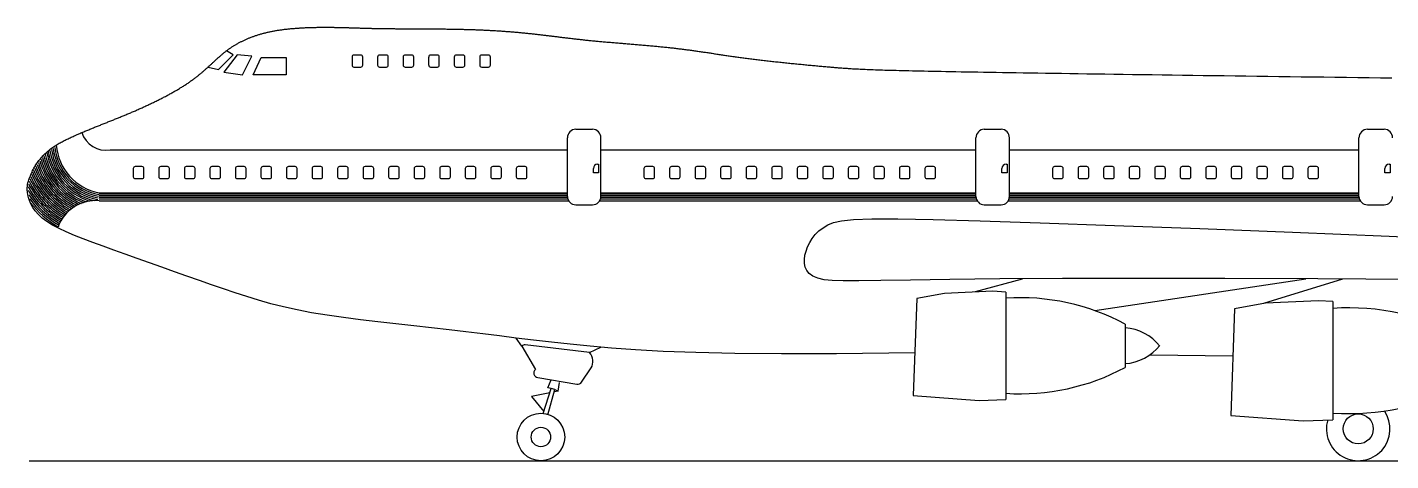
# Model space of a CAD drawing. Header units: metres. Extents: x 0 to 62.5, y 0 to 17.4.
# Drawn here: x -0.04 to 32.46, y 0 to 10.34 of the extents above; entities that cross this region are included whole.
import ezdxf

# ---------------------------------------------------------------- set-up
doc = ezdxf.new("R2010")
doc.units = ezdxf.units.M
doc.layers.add('Ceco.NEt 47', color=7, linetype='Continuous')

msp = doc.modelspace()

# ---------------------------------------------------------------- linework, layer by layer
at = {"layer": 'Ceco.NEt 47'}
for p, q in [((4.864, 9.681), (4.705, 9.777)), ((4.515, 9.332), (4.864, 9.681)), ((4.959, 9.681), (4.642, 9.269)), ((5.308, 9.65), (4.959, 9.681)), ((5.086, 9.205), (5.308, 9.65)), ((5.339, 9.205), (5.53, 9.618)), ((5.53, 9.618), (6.132, 9.618)), ((6.132, 9.618), (6.132, 9.205)), ((7.7, 9.63), (7.7, 9.436)), ((7.908, 9.676), (7.746, 9.676)), ((7.954, 9.436), (7.954, 9.63)), ((8.309, 9.63), (8.309, 9.436)), ((8.517, 9.676), (8.355, 9.676)), ((8.563, 9.436), (8.563, 9.63)), ((8.918, 9.63), (8.918, 9.436)), ((9.126, 9.676), (8.964, 9.676)), ((9.171, 9.436), (9.171, 9.63)), ((9.526, 9.63), (9.526, 9.436)), ((9.734, 9.676), (9.572, 9.676)), ((9.78, 9.436), (9.78, 9.63)), ((10.135, 9.63), (10.135, 9.436)), ((10.343, 9.676), (10.181, 9.676)), ((10.389, 9.436), (10.389, 9.63)), ((10.744, 9.63), (10.744, 9.436)), ((10.952, 9.676), (10.79, 9.676)), ((10.998, 9.436), (10.998, 9.63)), ((4.267, 9.389), (4.515, 9.332)), ((4.642, 9.269), (5.086, 9.205)), ((6.132, 9.205), (5.339, 9.205)), ((7.746, 9.39), (7.908, 9.39)), ((8.355, 9.39), (8.517, 9.39)), ((8.964, 9.39), (9.126, 9.39)), ((9.572, 9.39), (9.734, 9.39)), ((10.181, 9.39), (10.343, 9.39)), ((10.79, 9.39), (10.952, 9.39)), ((13.033, 7.905), (13.433, 7.905)), ((22.772, 7.905), (23.172, 7.905)), ((31.903, 7.905), (32.303, 7.905)), ((12.833, 6.305), (12.833, 7.705)), ((13.633, 6.305), (13.633, 7.705)), ((22.572, 6.305), (22.572, 7.705)), ((23.372, 6.305), (23.372, 7.705)), ((31.703, 6.305), (31.703, 7.705)), ((1.932, 7.414), (12.833, 7.414)), ((13.633, 7.414), (22.572, 7.414)), ((23.372, 7.414), (31.703, 7.414)), ((2.485, 6.969), (2.485, 6.775)), ((2.692, 7.015), (2.531, 7.015)), ((2.738, 6.775), (2.738, 6.969)), ((3.093, 6.969), (3.093, 6.775)), ((3.301, 7.015), (3.139, 7.015)), ((3.347, 6.775), (3.347, 6.969)), ((3.702, 6.969), (3.702, 6.775)), ((3.91, 7.015), (3.748, 7.015)), ((3.956, 6.775), (3.956, 6.969)), ((4.311, 6.969), (4.311, 6.775)), ((4.519, 7.015), (4.357, 7.015)), ((4.565, 6.775), (4.565, 6.969)), ((4.92, 6.969), (4.92, 6.775)), ((5.127, 7.015), (4.965, 7.015)), ((5.173, 6.775), (5.173, 6.969)), ((5.528, 6.969), (5.528, 6.775)), ((5.736, 7.015), (5.574, 7.015)), ((5.782, 6.775), (5.782, 6.969)), ((6.137, 6.969), (6.137, 6.775)), ((6.345, 7.015), (6.183, 7.015)), ((6.391, 6.775), (6.391, 6.969)), ((6.746, 6.969), (6.746, 6.775)), ((6.953, 7.015), (6.792, 7.015)), ((6.999, 6.775), (6.999, 6.969)), ((7.354, 6.969), (7.354, 6.775)), ((7.562, 7.015), (7.4, 7.015)), ((7.608, 6.775), (7.608, 6.969)), ((7.963, 6.969), (7.963, 6.775)), ((8.171, 7.015), (8.009, 7.015)), ((8.217, 6.775), (8.217, 6.969)), ((8.572, 6.969), (8.572, 6.775)), ((8.78, 7.015), (8.618, 7.015)), ((8.826, 6.775), (8.826, 6.969)), ((9.181, 6.969), (9.181, 6.775)), ((9.388, 7.015), (9.226, 7.015)), ((9.434, 6.775), (9.434, 6.969)), ((9.789, 6.969), (9.789, 6.775)), ((9.997, 7.015), (9.835, 7.015)), ((10.043, 6.775), (10.043, 6.969)), ((10.398, 6.969), (10.398, 6.775)), ((10.606, 7.015), (10.444, 7.015)), ((10.652, 6.775), (10.652, 6.969)), ((11.007, 6.969), (11.007, 6.775)), ((11.214, 7.015), (11.053, 7.015)), ((11.26, 6.775), (11.26, 6.969)), ((11.615, 6.969), (11.615, 6.775)), ((11.823, 7.015), (11.661, 7.015)), ((11.869, 6.775), (11.869, 6.969)), ((13.453, 6.871), (13.453, 6.974)), ((13.576, 6.871), (13.453, 6.871)), ((13.553, 7.074), (13.576, 7.074)), ((13.576, 7.077), (13.576, 6.871)), ((14.659, 6.969), (14.659, 6.775)), ((14.867, 7.015), (14.705, 7.015)), ((14.913, 6.775), (14.913, 6.969)), ((15.268, 6.969), (15.268, 6.775)), ((15.475, 7.015), (15.314, 7.015)), ((15.521, 6.775), (15.521, 6.969)), ((15.876, 6.969), (15.876, 6.775)), ((16.084, 7.015), (15.922, 7.015)), ((16.13, 6.775), (16.13, 6.969)), ((16.485, 6.969), (16.485, 6.775)), ((16.693, 7.015), (16.531, 7.015)), ((16.739, 6.775), (16.739, 6.969)), ((17.094, 6.969), (17.094, 6.775)), ((17.302, 7.015), (17.14, 7.015)), ((17.348, 6.775), (17.348, 6.969)), ((17.703, 6.969), (17.703, 6.775)), ((17.91, 7.015), (17.748, 7.015)), ((17.956, 6.775), (17.956, 6.969)), ((18.311, 6.969), (18.311, 6.775)), ((18.519, 7.015), (18.357, 7.015)), ((18.565, 6.775), (18.565, 6.969)), ((18.92, 6.969), (18.92, 6.775)), ((19.128, 7.015), (18.966, 7.015)), ((19.174, 6.775), (19.174, 6.969)), ((19.529, 6.969), (19.529, 6.775)), ((19.736, 7.015), (19.575, 7.015)), ((19.782, 6.775), (19.782, 6.969)), ((20.137, 6.969), (20.137, 6.775)), ((20.345, 7.015), (20.183, 7.015)), ((20.391, 6.775), (20.391, 6.969)), ((20.746, 6.969), (20.746, 6.775)), ((20.954, 7.015), (20.792, 7.015)), ((21, 6.775), (21, 6.969)), ((21.355, 6.969), (21.355, 6.775)), ((21.355, 6.969), (21.355, 6.775)), ((21.563, 7.015), (21.401, 7.015)), ((21.563, 7.015), (21.401, 7.015)), ((21.609, 6.775), (21.609, 6.969)), ((21.609, 6.775), (21.609, 6.969)), ((23.192, 6.871), (23.192, 6.974)), ((23.315, 6.871), (23.192, 6.871)), ((23.292, 7.074), (23.315, 7.074)), ((23.315, 7.077), (23.315, 6.871)), ((24.398, 6.969), (24.398, 6.775)), ((24.606, 7.015), (24.444, 7.015)), ((24.652, 6.775), (24.652, 6.969)), ((25.007, 6.969), (25.007, 6.775)), ((25.215, 7.015), (25.053, 7.015)), ((25.261, 6.775), (25.261, 6.969)), ((25.616, 6.969), (25.616, 6.775)), ((25.824, 7.015), (25.662, 7.015)), ((25.87, 6.775), (25.87, 6.969)), ((26.225, 6.969), (26.225, 6.775)), ((26.432, 7.015), (26.27, 7.015)), ((26.478, 6.775), (26.478, 6.969)), ((26.833, 6.969), (26.833, 6.775)), ((27.041, 7.015), (26.879, 7.015)), ((27.087, 6.775), (27.087, 6.969)), ((27.442, 6.969), (27.442, 6.775)), ((27.65, 7.015), (27.488, 7.015)), ((27.696, 6.775), (27.696, 6.969)), ((28.051, 6.969), (28.051, 6.775)), ((28.258, 7.015), (28.097, 7.015)), ((28.304, 6.775), (28.304, 6.969)), ((28.659, 6.969), (28.659, 6.775)), ((28.867, 7.015), (28.705, 7.015)), ((28.913, 6.775), (28.913, 6.969)), ((29.268, 6.969), (29.268, 6.775)), ((29.476, 7.015), (29.314, 7.015)), ((29.522, 6.775), (29.522, 6.969)), ((29.877, 6.969), (29.877, 6.775)), ((30.085, 7.015), (29.923, 7.015)), ((30.131, 6.775), (30.131, 6.969)), ((30.486, 6.969), (30.486, 6.775)), ((30.486, 6.969), (30.486, 6.775)), ((30.693, 7.015), (30.531, 7.015)), ((30.693, 7.015), (30.531, 7.015)), ((30.739, 6.775), (30.739, 6.969)), ((30.739, 6.775), (30.739, 6.969)), ((32.323, 6.871), (32.323, 6.974)), ((32.446, 6.871), (32.323, 6.871)), ((32.423, 7.074), (32.446, 7.074)), ((32.446, 7.077), (32.446, 6.871)), ((2.531, 6.73), (2.692, 6.73)), ((3.139, 6.73), (3.301, 6.73)), ((3.748, 6.73), (3.91, 6.73)), ((4.357, 6.73), (4.519, 6.73)), ((4.965, 6.73), (5.127, 6.73)), ((5.574, 6.73), (5.736, 6.73)), ((6.183, 6.73), (6.345, 6.73)), ((6.792, 6.73), (6.953, 6.73)), ((7.4, 6.73), (7.562, 6.73)), ((8.009, 6.73), (8.171, 6.73)), ((8.618, 6.73), (8.78, 6.73)), ((9.226, 6.73), (9.388, 6.73)), ((9.835, 6.73), (9.997, 6.73)), ((10.444, 6.73), (10.606, 6.73)), ((11.053, 6.73), (11.214, 6.73)), ((11.661, 6.73), (11.823, 6.73)), ((14.705, 6.73), (14.867, 6.73)), ((15.314, 6.73), (15.475, 6.73)), ((15.922, 6.73), (16.084, 6.73)), ((16.531, 6.73), (16.693, 6.73)), ((17.14, 6.73), (17.302, 6.73)), ((17.748, 6.73), (17.91, 6.73)), ((18.357, 6.73), (18.519, 6.73)), ((18.966, 6.73), (19.128, 6.73)), ((19.575, 6.73), (19.736, 6.73)), ((20.183, 6.73), (20.345, 6.73)), ((20.792, 6.73), (20.954, 6.73)), ((21.401, 6.73), (21.563, 6.73)), ((21.401, 6.73), (21.563, 6.73)), ((24.444, 6.73), (24.606, 6.73)), ((25.053, 6.73), (25.215, 6.73)), ((25.662, 6.73), (25.824, 6.73)), ((26.27, 6.73), (26.432, 6.73)), ((26.879, 6.73), (27.041, 6.73)), ((27.488, 6.73), (27.65, 6.73)), ((28.097, 6.73), (28.258, 6.73)), ((28.705, 6.73), (28.867, 6.73)), ((29.314, 6.73), (29.476, 6.73)), ((29.923, 6.73), (30.085, 6.73)), ((30.531, 6.73), (30.693, 6.73)), ((30.531, 6.73), (30.693, 6.73)), ((1.667, 6.392), (12.833, 6.392)), ((1.668, 6.201), (3.667, 6.201)), ((1.672, 6.367), (12.833, 6.367)), ((1.672, 6.326), (12.833, 6.326)), ((1.672, 6.284), (12.833, 6.284)), ((1.672, 6.243), (12.843, 6.243)), ((3.667, 6.201), (12.862, 6.201)), ((13.604, 6.201), (14.621, 6.201)), ((13.623, 6.243), (22.582, 6.243)), ((13.632, 6.284), (22.573, 6.284)), ((13.633, 6.392), (22.572, 6.392)), ((13.633, 6.367), (22.572, 6.367)), ((13.633, 6.326), (22.573, 6.326)), ((14.621, 6.201), (22.601, 6.201)), ((23.343, 6.201), (24.36, 6.201)), ((23.343, 6.201), (27.064, 6.201)), ((23.362, 6.243), (31.713, 6.243)), ((23.371, 6.326), (31.704, 6.326)), ((23.371, 6.284), (31.704, 6.284)), ((23.372, 6.392), (31.703, 6.392)), ((23.372, 6.367), (31.703, 6.367)), ((27.064, 6.201), (31.732, 6.201)), ((13.033, 6.105), (13.433, 6.105)), ((22.772, 6.105), (23.172, 6.105)), ((31.903, 6.105), (32.303, 6.105)), ((22.561, 4.038), (23.684, 4.34)), ((25.404, 3.582), (30.437, 4.337)), ((31.313, 4.333), (29.427, 3.752)), ((21.826, 3.992), (21.16, 3.866)), ((22.977, 4.042), (21.826, 3.992)), ((23.288, 4.022), (22.977, 4.042)), ((23.288, 4.022), (23.287, 1.462)), ((21.16, 3.866), (21.075, 1.552)), ((28.738, 3.622), (28.645, 1.077)), ((29.471, 3.76), (28.738, 3.622)), ((30.737, 3.816), (29.471, 3.76)), ((31.079, 3.794), (30.737, 3.816)), ((31.079, 3.794), (31.078, 0.978)), ((26.131, 3.26), (26.131, 2.224)), ((11.746, 2.735), (11.614, 2.925)), ((11.746, 2.735), (12.07, 2.175)), ((13.363, 2.58), (11.828, 2.761)), ((13.363, 2.58), (13.627, 2.707)), ((26.723, 2.529), (28.697, 2.501)), ((12.125, 1.981), (13.062, 1.829)), ((13.172, 1.876), (13.402, 2.213)), ((12.257, 1.129), (12.444, 1.723)), ((12.363, 1.736), (12.444, 1.925)), ((12.444, 1.723), (12.363, 1.736)), ((12.369, 1.096), (12.536, 1.695)), ((12.536, 1.695), (12.444, 1.723)), ((12.611, 1.662), (12.522, 1.644)), ((12.536, 1.695), (12.611, 1.662)), ((12.611, 1.662), (12.647, 1.865)), ((12.412, 1.621), (11.98, 1.531)), ((11.98, 1.531), (12.271, 1.175)), ((21.075, 1.552), (22.646, 1.438)), ((22.646, 1.438), (23.287, 1.462)), ((28.645, 1.077), (30.373, 0.951)), ((30.373, 0.951), (31.078, 0.978)), ((0, 0), (62.406, 0))]:
    msp.add_line(p, q, dxfattribs=at)
for points in [[(21.112, 2.57), (19.25, 2.551), (17.935, 2.548), (16.826, 2.558), (15.896, 2.578), (15.115, 2.607), (14.453, 2.643), (13.882, 2.684), (13.372, 2.729), (12.899, 2.777), (12.451, 2.825), (12.025, 2.875), (11.614, 2.925), (11.212, 2.976), (10.815, 3.026), (10.416, 3.076), (10.011, 3.124), (9.594, 3.171), (9.17, 3.217), (8.743, 3.264), (8.318, 3.311), (7.9, 3.361), (7.494, 3.413), (7.104, 3.47), (6.735, 3.531), (6.391, 3.597), (6.069, 3.669), (5.764, 3.745), (5.472, 3.827), (5.189, 3.913), (4.911, 4.003), (4.632, 4.098), (4.35, 4.196), (4.06, 4.298), (3.764, 4.402), (3.465, 4.508), (3.166, 4.614), (2.87, 4.719), (2.578, 4.823), (2.295, 4.924), (2.023, 5.022), (1.765, 5.115), (1.521, 5.204), (1.293, 5.29), (1.082, 5.374), (0.888, 5.457), (0.714, 5.538), (0.56, 5.621), (0.426, 5.704), (0.314, 5.789), (0.222, 5.875), (0.148, 5.96), (0.09, 6.044), (0.046, 6.126), (0.013, 6.204), (-0.011, 6.277), (-0.026, 6.344), (-0.036, 6.404), (-0.042, 6.459), (-0.043, 6.507), (-0.04, 6.552), (-0.034, 6.592), (-0.026, 6.629), (-0.017, 6.665), (-0.006, 6.699), (0.006, 6.732), (0.018, 6.765), (0.031, 6.797), (0.044, 6.829), (0.057, 6.86), (0.071, 6.89), (0.086, 6.92), (0.101, 6.949), (0.116, 6.977), (0.132, 7.005), (0.148, 7.032), (0.164, 7.059), (0.181, 7.084), (0.199, 7.11), (0.216, 7.134), (0.234, 7.158), (0.252, 7.181), (0.271, 7.204), (0.29, 7.226), (0.309, 7.248), (0.328, 7.269), (0.348, 7.29), (0.368, 7.31), (0.388, 7.329), (0.409, 7.348), (0.43, 7.367), (0.451, 7.385), (0.472, 7.403), (0.493, 7.42), (0.515, 7.437), (0.537, 7.453), (0.559, 7.469), (0.581, 7.485), (0.604, 7.5), (0.626, 7.515), (0.649, 7.529), (0.672, 7.544), (0.695, 7.558), (0.718, 7.571), (0.741, 7.584), (0.764, 7.597), (0.788, 7.61), (0.811, 7.623), (0.835, 7.635), (0.858, 7.647), (0.882, 7.659), (0.906, 7.671), (0.929, 7.682), (0.953, 7.693), (0.977, 7.704), (1.001, 7.715), (1.024, 7.726), (1.048, 7.737), (1.072, 7.747), (1.096, 7.758), (1.119, 7.768), (1.143, 7.778), (1.167, 7.789), (1.19, 7.799), (1.214, 7.809), (1.237, 7.819), (1.261, 7.829), (1.284, 7.838), (1.308, 7.848), (1.331, 7.858), (1.354, 7.868), (1.378, 7.877), (1.401, 7.887), (1.424, 7.896), (1.447, 7.906), (1.47, 7.915), (1.493, 7.925), (1.516, 7.934), (1.539, 7.943), (1.562, 7.953), (1.585, 7.962), (1.608, 7.971), (1.631, 7.98), (1.654, 7.989), (1.677, 7.999), (1.7, 8.008), (1.722, 8.017), (1.745, 8.026), (1.768, 8.035), (1.791, 8.044), (1.813, 8.053), (1.836, 8.062), (1.859, 8.071), (1.881, 8.08), (1.904, 8.089), (1.927, 8.098), (1.949, 8.107), (1.972, 8.116), (1.994, 8.125), (2.017, 8.135), (2.039, 8.144), (2.062, 8.153), (2.085, 8.162), (2.107, 8.171), (2.13, 8.18), (2.152, 8.189), (2.175, 8.198), (2.197, 8.208), (2.22, 8.217), (2.242, 8.226), (2.265, 8.235), (2.287, 8.245), (2.31, 8.254), (2.332, 8.263), (2.355, 8.273), (2.377, 8.282), (2.4, 8.292), (2.423, 8.301), (2.445, 8.311), (2.468, 8.321), (2.49, 8.33), (2.513, 8.34), (2.536, 8.35), (2.558, 8.36), (2.581, 8.37), (2.603, 8.38), (2.626, 8.39), (2.649, 8.4), (2.672, 8.41), (2.694, 8.42), (2.717, 8.431), (2.74, 8.441), (2.762, 8.451), (2.785, 8.462), (2.807, 8.472), (2.83, 8.483), (2.853, 8.494), (2.875, 8.504), (2.898, 8.515), (2.92, 8.526), (2.943, 8.537), (2.965, 8.547), (2.988, 8.558), (3.01, 8.569), (3.032, 8.58), (3.054, 8.591), (3.077, 8.602), (3.099, 8.613), (3.121, 8.625), (3.143, 8.636), (3.165, 8.647), (3.187, 8.658), (3.208, 8.67), (3.23, 8.681), (3.252, 8.692), (3.273, 8.704), (3.295, 8.715), (3.316, 8.727), (3.337, 8.738), (3.358, 8.75), (3.379, 8.761), (3.4, 8.773), (3.421, 8.785), (3.442, 8.796), (3.462, 8.808), (3.483, 8.82), (3.503, 8.832), (3.523, 8.843), (3.543, 8.855), (3.563, 8.867), (3.583, 8.879), (3.602, 8.891), (3.622, 8.902), (3.641, 8.914), (3.66, 8.926), (3.679, 8.938), (3.698, 8.95), (3.717, 8.962), (3.735, 8.974), (3.753, 8.986), (3.772, 8.998), (3.79, 9.01), (3.807, 9.022), (3.825, 9.034), (3.842, 9.046), (3.859, 9.058), (3.876, 9.07), (3.893, 9.082), (3.91, 9.094), (3.926, 9.106), (3.942, 9.118), (3.958, 9.13), (3.974, 9.142), (3.99, 9.154), (4.005, 9.166), (4.021, 9.178), (4.036, 9.19), (4.051, 9.202), (4.065, 9.214), (4.08, 9.226), (4.095, 9.238), (4.109, 9.25), (4.123, 9.262), (4.137, 9.274), (4.151, 9.286), (4.165, 9.298), (4.178, 9.31), (4.192, 9.322), (4.205, 9.334), (4.218, 9.346), (4.232, 9.357), (4.245, 9.369), (4.258, 9.381), (4.271, 9.393), (4.283, 9.404), (4.296, 9.416), (4.309, 9.427), (4.321, 9.439), (4.334, 9.451), (4.346, 9.462), (4.359, 9.474), (4.371, 9.485), (4.383, 9.496), (4.395, 9.508), (4.408, 9.519), (4.42, 9.53), (4.432, 9.542), (4.444, 9.553), (4.456, 9.564), (4.468, 9.575), (4.48, 9.586), (4.492, 9.597), (4.504, 9.608), (4.516, 9.619), (4.529, 9.63), (4.541, 9.64), (4.553, 9.651), (4.565, 9.662), (4.577, 9.672), (4.589, 9.683), (4.602, 9.693), (4.614, 9.704), (4.626, 9.714), (4.639, 9.724), (4.651, 9.735), (4.664, 9.745), (4.676, 9.755), (4.689, 9.765), (4.702, 9.775), (4.715, 9.785), (4.728, 9.794), (4.741, 9.804), (4.754, 9.814), (4.767, 9.823), (4.781, 9.833), (4.794, 9.842), (4.808, 9.851), (4.821, 9.86), (4.835, 9.87), (4.849, 9.879), (4.863, 9.888), (4.877, 9.897), (4.891, 9.905), (4.905, 9.914), (4.92, 9.923), (4.934, 9.931), (4.949, 9.94), (4.964, 9.948), (4.978, 9.956), (4.993, 9.965), (5.008, 9.973), (5.024, 9.981), (5.039, 9.989), (5.054, 9.997), (5.07, 10.004), (5.085, 10.012), (5.101, 10.02), (5.117, 10.027), (5.133, 10.035), (5.149, 10.042), (5.165, 10.049), (5.181, 10.056), (5.197, 10.064), (5.214, 10.071), (5.231, 10.077), (5.247, 10.084), (5.264, 10.091), (5.281, 10.098), (5.298, 10.104), (5.315, 10.111), (5.332, 10.117), (5.35, 10.123), (5.367, 10.129), (5.385, 10.135), (5.402, 10.141), (5.42, 10.147), (5.438, 10.153), (5.456, 10.159), (5.474, 10.164), (5.493, 10.17), (5.511, 10.175), (5.529, 10.181), (5.548, 10.186), (5.567, 10.191), (5.585, 10.196), (5.604, 10.201), (5.623, 10.206), (5.642, 10.211), (5.662, 10.215), (5.681, 10.22), (5.701, 10.224), (5.72, 10.229), (5.74, 10.233), (5.76, 10.237), (5.78, 10.241), (5.8, 10.245), (5.82, 10.249), (5.84, 10.253), (5.86, 10.256), (5.881, 10.26), (5.901, 10.263), (5.922, 10.267), (5.943, 10.27), (5.964, 10.273), (5.985, 10.276), (6.006, 10.279), (6.027, 10.282), (6.048, 10.285), (6.069, 10.288), (6.09, 10.291), (6.112, 10.293), (6.133, 10.296), (6.154, 10.298), (6.176, 10.3), (6.198, 10.303), (6.219, 10.305), (6.241, 10.307), (6.262, 10.309), (6.284, 10.311), (6.306, 10.313), (6.328, 10.314), (6.349, 10.316), (6.371, 10.318), (6.393, 10.319), (6.415, 10.321), (6.437, 10.322), (6.458, 10.324), (6.48, 10.325), (6.502, 10.326), (6.524, 10.327), (6.546, 10.328), (6.567, 10.33), (6.589, 10.331), (6.611, 10.332), (6.632, 10.332), (6.654, 10.333), (6.675, 10.334), (6.697, 10.335), (6.718, 10.335), (6.74, 10.336), (6.761, 10.337), (6.783, 10.337), (6.804, 10.338), (6.825, 10.338), (6.846, 10.338), (6.867, 10.339), (6.888, 10.339), (6.909, 10.339), (6.93, 10.34), (6.95, 10.34), (6.971, 10.34), (6.991, 10.34), (7.012, 10.34), (7.032, 10.34), (7.052, 10.34), (7.072, 10.34), (7.092, 10.34), (7.112, 10.34), (7.132, 10.34), (7.151, 10.34), (7.171, 10.34), (7.19, 10.34), (7.209, 10.339), (7.228, 10.339), (7.247, 10.339), (7.266, 10.339), (7.285, 10.338), (7.304, 10.338), (7.322, 10.338), (7.341, 10.337), (7.359, 10.337), (7.377, 10.337), (7.396, 10.336), (7.414, 10.336), (7.432, 10.336), (7.45, 10.335), (7.468, 10.335), (7.486, 10.334), (7.504, 10.334), (7.522, 10.333), (7.54, 10.333), (7.558, 10.332), (7.576, 10.332), (7.594, 10.331), (7.612, 10.331), (7.631, 10.33), (7.649, 10.33), (7.667, 10.329), (7.685, 10.328), (7.703, 10.328), (7.721, 10.327), (7.74, 10.327), (7.758, 10.326), (7.777, 10.325), (7.795, 10.325), (7.814, 10.324), (7.833, 10.324), (7.852, 10.323), (7.871, 10.323), (7.89, 10.322), (7.909, 10.321), (7.928, 10.321), (7.948, 10.32), (7.968, 10.32), (7.987, 10.319), (8.007, 10.318), (8.028, 10.318), (8.048, 10.317), (8.068, 10.317), (8.089, 10.316), (8.11, 10.316), (8.131, 10.315), (8.152, 10.315), (8.174, 10.314), (8.196, 10.314), (8.218, 10.313), (8.24, 10.313), (8.262, 10.312), (8.285, 10.312), (8.308, 10.311), (8.331, 10.311), (8.355, 10.311), (8.378, 10.31), (8.402, 10.31), (8.427, 10.309), (8.451, 10.309), (8.476, 10.309), (8.501, 10.308), (8.527, 10.308), (8.552, 10.308), (8.578, 10.308), (8.604, 10.307), (8.631, 10.307), (8.657, 10.307), (8.684, 10.307), (8.711, 10.307), (8.739, 10.306), (8.766, 10.306), (8.794, 10.306), (8.822, 10.306), (8.85, 10.306), (8.878, 10.305), (8.907, 10.305), (8.936, 10.305), (8.964, 10.305), (8.993, 10.305), (9.023, 10.305), (9.052, 10.305), (9.081, 10.305), (9.111, 10.304), (9.14, 10.304), (9.17, 10.304), (9.2, 10.304), (9.23, 10.304), (9.26, 10.304), (9.29, 10.304), (9.321, 10.303), (9.351, 10.303), (9.381, 10.303), (9.412, 10.303), (9.442, 10.303), (9.473, 10.303), (9.503, 10.302), (9.534, 10.302), (9.565, 10.302), (9.595, 10.302), (9.626, 10.302), (9.656, 10.301), (9.687, 10.301), (9.718, 10.301), (9.748, 10.301), (9.779, 10.3), (9.81, 10.3), (9.84, 10.3), (9.87, 10.299), (9.901, 10.299), (9.931, 10.299), (9.961, 10.298), (9.992, 10.298), (10.022, 10.297), (10.052, 10.297), (10.082, 10.296), (10.112, 10.296), (10.141, 10.295), (10.171, 10.295), (10.2, 10.294), (10.23, 10.294), (10.259, 10.293), (10.288, 10.292), (10.317, 10.292), (10.346, 10.291), (10.374, 10.29), (10.403, 10.29), (10.431, 10.289), (10.459, 10.288), (10.488, 10.287), (10.515, 10.286), (10.543, 10.285), (10.571, 10.284), (10.598, 10.283), (10.626, 10.283), (10.653, 10.282), (10.68, 10.28), (10.707, 10.279), (10.734, 10.278), (10.761, 10.277), (10.787, 10.276), (10.814, 10.275), (10.84, 10.274), (10.866, 10.272), (10.893, 10.271), (10.919, 10.27), (10.944, 10.269), (10.97, 10.267), (10.996, 10.266), (11.021, 10.265), (11.047, 10.263), (11.072, 10.262), (11.097, 10.26), (11.123, 10.259), (11.148, 10.257), (11.173, 10.256), (11.197, 10.254), (11.222, 10.253), (11.247, 10.251), (11.271, 10.249), (11.296, 10.248), (11.32, 10.246), (11.344, 10.244), (11.368, 10.242), (11.392, 10.241), (11.416, 10.239), (11.44, 10.237), (11.464, 10.235), (11.488, 10.233), (11.512, 10.231), (11.535, 10.229), (11.559, 10.227), (11.582, 10.225), (11.606, 10.223), (11.629, 10.221), (11.652, 10.219), (11.675, 10.217), (11.699, 10.215), (11.722, 10.213), (11.745, 10.211), (11.768, 10.209), (11.79, 10.206), (11.813, 10.204), (11.836, 10.202), (11.859, 10.2), (11.882, 10.197), (11.904, 10.195), (11.927, 10.193), (11.949, 10.19), (11.972, 10.188), (11.994, 10.185), (12.017, 10.183), (12.039, 10.18), (12.062, 10.178), (12.084, 10.175), (12.106, 10.173), (12.129, 10.17), (12.151, 10.168), (12.173, 10.165), (12.196, 10.162), (12.218, 10.16), (12.241, 10.157), (12.263, 10.154), (12.285, 10.152), (12.308, 10.149), (12.33, 10.146), (12.353, 10.144), (12.375, 10.141), (12.398, 10.138), (12.42, 10.135), (12.443, 10.133), (12.465, 10.13), (12.488, 10.127), (12.511, 10.124), (12.534, 10.121), (12.557, 10.118), (12.58, 10.116), (12.603, 10.113), (12.626, 10.11), (12.649, 10.107), (12.672, 10.104), (12.696, 10.101), (12.719, 10.099), (12.743, 10.096), (12.766, 10.093), (12.79, 10.09), (12.814, 10.087), (12.838, 10.084), (12.862, 10.081), (12.886, 10.079), (12.91, 10.076), (12.935, 10.073), (12.959, 10.07), (12.984, 10.067), (13.009, 10.064), (13.034, 10.061), (13.059, 10.059), (13.084, 10.056), (13.11, 10.053), (13.135, 10.05), (13.161, 10.047), (13.187, 10.045), (13.213, 10.042), (13.239, 10.039), (13.266, 10.036), (13.292, 10.033), (13.319, 10.031), (13.346, 10.028), (13.373, 10.025), (13.401, 10.023), (13.428, 10.02), (13.456, 10.017), (13.484, 10.014), (13.512, 10.012), (13.54, 10.009), (13.569, 10.007), (13.597, 10.004), (13.626, 10.001), (13.655, 9.999), (13.684, 9.996), (13.713, 9.993), (13.743, 9.991), (13.772, 9.988), (13.802, 9.986), (13.832, 9.983), (13.862, 9.981), (13.892, 9.978), (13.922, 9.976), (13.952, 9.973), (13.983, 9.97), (14.013, 9.968), (14.043, 9.965), (14.074, 9.963), (14.105, 9.96), (14.135, 9.958), (14.166, 9.955), (14.197, 9.953), (14.228, 9.95), (14.259, 9.947), (14.29, 9.945), (14.321, 9.942), (14.352, 9.94), (14.383, 9.937), (14.414, 9.935), (14.445, 9.932), (14.476, 9.929), (14.507, 9.927), (14.538, 9.924), (14.569, 9.921), (14.6, 9.919), (14.631, 9.916), (14.662, 9.913), (14.693, 9.911), (14.724, 9.908), (14.755, 9.905), (14.786, 9.903), (14.816, 9.9), (14.847, 9.897), (14.877, 9.894), (14.908, 9.891), (14.938, 9.888), (14.969, 9.886), (14.999, 9.883), (15.029, 9.88), (15.059, 9.877), (15.089, 9.874), (15.118, 9.871), (15.148, 9.868), (15.177, 9.865), (15.206, 9.862), (15.236, 9.859), (15.265, 9.856), (15.293, 9.852), (15.322, 9.849), (15.351, 9.846), (15.379, 9.843), (15.407, 9.839), (15.435, 9.836), (15.463, 9.833), (15.491, 9.829), (15.519, 9.826), (15.546, 9.823), (15.573, 9.819), (15.601, 9.816), (15.628, 9.812), (15.655, 9.809), (15.682, 9.805), (15.708, 9.802), (15.735, 9.798), (15.762, 9.794), (15.788, 9.791), (15.815, 9.787), (15.841, 9.783), (15.867, 9.78), (15.894, 9.776), (15.92, 9.772), (15.946, 9.769), (15.972, 9.765), (15.999, 9.761), (16.025, 9.757), (16.051, 9.753), (16.077, 9.749), (16.103, 9.746), (16.129, 9.742), (16.155, 9.738), (16.182, 9.734), (16.208, 9.73), (16.234, 9.726), (16.26, 9.722), (16.287, 9.718), (16.313, 9.714), (16.34, 9.71), (16.366, 9.706), (16.393, 9.702), (16.419, 9.698), (16.446, 9.694), (16.473, 9.69), (16.5, 9.686), (16.527, 9.682), (16.554, 9.678), (16.582, 9.674), (16.609, 9.67), (16.637, 9.666), (16.665, 9.662), (16.693, 9.658), (16.721, 9.654), (16.749, 9.65), (16.777, 9.646), (16.806, 9.642), (16.835, 9.638), (16.864, 9.634), (16.893, 9.63), (16.922, 9.625), (16.952, 9.621), (16.982, 9.617), (17.012, 9.613), (17.042, 9.609), (17.073, 9.605), (17.103, 9.601), (17.134, 9.597), (17.165, 9.593), (17.197, 9.589), (17.228, 9.585), (17.26, 9.581), (17.292, 9.577), (17.325, 9.573), (17.357, 9.569), (17.39, 9.566), (17.422, 9.562), (17.455, 9.558), (17.488, 9.554), (17.522, 9.55), (17.555, 9.546), (17.588, 9.542), (17.622, 9.538), (17.656, 9.535), (17.69, 9.531), (17.724, 9.527), (17.758, 9.523), (17.792, 9.519), (17.826, 9.516), (17.86, 9.512), (17.894, 9.508), (17.929, 9.505), (17.963, 9.501), (17.997, 9.497), (18.032, 9.494), (18.066, 9.49), (18.101, 9.487), (18.135, 9.483), (18.169, 9.479), (18.204, 9.476), (18.238, 9.472), (18.272, 9.469), (18.306, 9.466), (18.34, 9.462), (18.374, 9.459), (18.408, 9.456), (18.442, 9.452), (18.476, 9.449), (18.51, 9.446), (18.543, 9.443), (18.576, 9.439), (18.61, 9.436), (18.643, 9.433), (18.676, 9.43), (18.708, 9.427), (18.741, 9.424), (18.773, 9.421), (18.806, 9.418), (18.838, 9.415), (18.869, 9.412), (18.901, 9.409), (18.932, 9.407), (18.964, 9.404), (18.994, 9.401), (19.025, 9.398), (19.055, 9.396), (19.086, 9.393), (19.116, 9.391), (19.145, 9.388), (19.175, 9.386), (19.204, 9.383), (19.233, 9.381), (19.262, 9.378), (19.291, 9.376), (19.32, 9.374), (19.349, 9.371), (19.379, 9.369), (19.408, 9.367), (19.438, 9.365), (19.468, 9.363), (19.499, 9.361), (19.53, 9.358), (19.562, 9.356), (19.594, 9.354), (19.628, 9.352), (19.662, 9.35), (19.697, 9.348), (19.733, 9.346), (19.771, 9.345), (19.809, 9.343), (19.849, 9.341), (19.891, 9.339), (19.934, 9.337), (19.978, 9.335), (20.024, 9.333), (20.072, 9.331), (20.122, 9.33), (20.174, 9.328), (20.227, 9.326), (20.283, 9.324), (20.341, 9.322), (20.401, 9.32), (20.464, 9.318), (20.529, 9.317), (20.597, 9.315), (20.667, 9.313), (20.74, 9.311), (20.816, 9.309), (20.894, 9.307), (20.976, 9.305), (21.061, 9.303), (21.148, 9.301), (21.239, 9.299), (21.334, 9.297), (21.431, 9.295), (21.533, 9.293), (21.637, 9.291), (21.746, 9.289), (21.858, 9.287), (21.974, 9.285), (22.094, 9.282), (22.218, 9.28), (22.346, 9.278), (22.478, 9.276), (22.615, 9.273), (22.756, 9.271), (22.901, 9.268), (23.051, 9.266), (23.205, 9.263), (23.364, 9.261), (23.528, 9.258), (23.697, 9.255), (23.87, 9.253), (24.048, 9.25), (24.23, 9.247), (24.418, 9.244), (24.611, 9.241), (24.808, 9.238), (25.009, 9.235), (25.215, 9.232), (25.426, 9.229), (25.641, 9.226), (25.859, 9.223), (26.082, 9.22), (26.308, 9.217), (26.539, 9.213), (26.772, 9.21), (27.009, 9.207), (27.25, 9.203), (27.493, 9.2), (27.739, 9.196), (27.988, 9.193), (28.239, 9.189), (28.493, 9.186), (28.75, 9.183), (29.008, 9.179), (29.268, 9.175), (29.53, 9.172), (29.794, 9.168), (30.059, 9.165), (30.325, 9.161), (30.593, 9.158), (30.862, 9.154), (31.131, 9.151), (31.402, 9.147), (31.672, 9.144), (31.944, 9.14), (32.215, 9.137), (32.487, 9.133)], [(33.013, 4.324), (30.725, 4.336), (28.507, 4.344), (26.448, 4.348), (24.638, 4.346), (23.143, 4.337), (21.948, 4.325), (21.014, 4.31), (20.305, 4.298), (19.781, 4.289), (19.407, 4.287), (19.143, 4.295), (18.952, 4.316), (18.803, 4.352), (18.686, 4.401), (18.599, 4.463), (18.538, 4.536), (18.5, 4.617), (18.483, 4.706), (18.482, 4.8), (18.497, 4.899), (18.522, 5), (18.56, 5.102), (18.609, 5.203), (18.67, 5.301), (18.743, 5.394), (18.83, 5.481), (18.929, 5.559), (19.042, 5.627), (19.176, 5.682), (19.367, 5.725), (19.657, 5.755), (20.09, 5.77), (20.709, 5.771), (21.556, 5.756), (22.674, 5.725), (24.107, 5.678), (25.876, 5.614), (27.911, 5.536), (30.122, 5.448), (32.419, 5.353), (34.71, 5.255)]]:
    msp.add_lwpolyline(points, dxfattribs=at)
for centre, radius in [((12.202, 0.565), 0.567), ((31.685, 0.759), 0.358), ((12.202, 0.565), 0.232)]:
    msp.add_circle(centre, radius, dxfattribs=at)
for centre, radius, start, end in [((7.746, 9.63), 0.0459, 90, 180), ((7.746, 9.436), 0.0459, 180, 270), ((7.908, 9.63), 0.0459, 0, 90), ((7.908, 9.436), 0.0459, 270, 0), ((8.355, 9.63), 0.0459, 90, 180), ((8.355, 9.436), 0.0459, 180, 270), ((8.517, 9.63), 0.0459, 0, 90), ((8.517, 9.436), 0.0459, 270, 0), ((8.964, 9.63), 0.0459, 90, 180), ((8.964, 9.436), 0.0459, 180, 270), ((9.126, 9.63), 0.0459, 0, 90), ((9.126, 9.436), 0.0459, 270, 0), ((9.572, 9.63), 0.0459, 90, 180), ((9.572, 9.436), 0.0459, 180, 270), ((9.734, 9.63), 0.0459, 0, 90), ((9.734, 9.436), 0.0459, 270, 0), ((10.181, 9.63), 0.0459, 90, 180), ((10.181, 9.436), 0.0459, 180, 270), ((10.343, 9.63), 0.0459, 0, 90), ((10.343, 9.436), 0.0459, 270, 0), ((10.79, 9.63), 0.0459, 90, 180), ((10.79, 9.436), 0.0459, 180, 270), ((10.952, 9.63), 0.0459, 0, 90), ((10.952, 9.436), 0.0459, 270, 0), ((1.833, 8.005), 0.6, 197.149, 279.4636), ((13.033, 7.705), 0.2, 90, 180), ((13.433, 7.705), 0.2, 360, 90), ((22.772, 7.705), 0.2, 90, 180), ((23.172, 7.705), 0.2, 360, 90), ((31.903, 7.705), 0.2, 90, 180), ((32.303, 7.705), 0.2, 360, 90), ((1.897, 7.622), 1.293, 186.521, 259.4396), ((1.897, 7.622), 1.251, 184.2633, 259.4396), ((1.897, 7.622), 1.707, 195.8348, 243.6865), ((1.897, 7.622), 1.666, 194.8699, 244.775), ((1.897, 7.622), 1.624, 193.8434, 246.0818), ((1.897, 7.622), 1.583, 192.7486, 247.6756), ((1.897, 7.622), 1.542, 191.5774, 249.677), ((1.897, 7.622), 1.5, 190.4732, 252.3413), ((1.897, 7.622), 1.459, 189.7816, 256.5143), ((1.897, 7.622), 1.417, 189.0456, 259.4396), ((1.897, 7.622), 1.376, 188.2604, 259.4396), ((1.897, 7.622), 1.334, 187.4209, 259.4396), ((1.897, 7.622), 1.998, 203.235, 239.6871), ((1.897, 7.622), 1.956, 202.0531, 239.9842), ((1.897, 7.622), 1.915, 201.0066, 240.3549), ((1.897, 7.622), 1.873, 200.0584, 240.8073), ((1.897, 7.622), 1.832, 199.0541, 241.3517), ((1.897, 7.622), 1.79, 197.9881, 242.001), ((1.897, 7.622), 1.749, 196.8537, 242.7719), ((2.531, 6.969), 0.0459, 90, 180), ((2.692, 6.969), 0.0459, 0, 90), ((3.139, 6.969), 0.0459, 90, 180), ((3.301, 6.969), 0.0459, 0, 90), ((3.748, 6.969), 0.0459, 90, 180), ((3.91, 6.969), 0.0459, 0, 90), ((4.357, 6.969), 0.0459, 90, 180), ((4.519, 6.969), 0.0459, 0, 90), ((4.965, 6.969), 0.0459, 90, 180), ((5.127, 6.969), 0.0459, 0, 90), ((5.574, 6.969), 0.0459, 90, 180), ((5.736, 6.969), 0.0459, 0, 90), ((6.183, 6.969), 0.0459, 90, 180), ((6.345, 6.969), 0.0459, 0, 90), ((6.792, 6.969), 0.0459, 90, 180), ((6.953, 6.969), 0.0459, 0, 90), ((7.4, 6.969), 0.0459, 90, 180), ((7.562, 6.969), 0.0459, 0, 90), ((8.009, 6.969), 0.0459, 90, 180), ((8.171, 6.969), 0.0459, 0, 90), ((8.618, 6.969), 0.0459, 90, 180), ((8.78, 6.969), 0.0459, 0, 90), ((9.226, 6.969), 0.0459, 90, 180), ((9.388, 6.969), 0.0459, 0, 90), ((9.835, 6.969), 0.0459, 90, 180), ((9.997, 6.969), 0.0459, 0, 90), ((10.444, 6.969), 0.0459, 90, 180), ((10.606, 6.969), 0.0459, 0, 90), ((11.053, 6.969), 0.0459, 90, 180), ((11.214, 6.969), 0.0459, 0, 90), ((11.661, 6.969), 0.0459, 90, 180), ((11.823, 6.969), 0.0459, 0, 90), ((13.553, 6.974), 0.1, 90, 180), ((14.705, 6.969), 0.0459, 90, 180), ((14.867, 6.969), 0.0459, 0, 90), ((15.314, 6.969), 0.0459, 90, 180), ((15.475, 6.969), 0.0459, 0, 90), ((15.922, 6.969), 0.0459, 90, 180), ((16.084, 6.969), 0.0459, 0, 90), ((16.531, 6.969), 0.0459, 90, 180), ((16.693, 6.969), 0.0459, 0, 90), ((17.14, 6.969), 0.0459, 90, 180), ((17.302, 6.969), 0.0459, 0, 90), ((17.748, 6.969), 0.0459, 90, 180), ((17.91, 6.969), 0.0459, 0, 90), ((18.357, 6.969), 0.0459, 90, 180), ((18.519, 6.969), 0.0459, 0, 90), ((18.966, 6.969), 0.0459, 90, 180), ((19.128, 6.969), 0.0459, 0, 90), ((19.575, 6.969), 0.0459, 90, 180), ((19.736, 6.969), 0.0459, 0, 90), ((20.183, 6.969), 0.0459, 90, 180), ((20.345, 6.969), 0.0459, 0, 90), ((20.792, 6.969), 0.0459, 90, 180), ((20.954, 6.969), 0.0459, 0, 90), ((21.401, 6.969), 0.0459, 90, 180), ((21.401, 6.969), 0.0459, 90, 180), ((21.563, 6.969), 0.0459, 0, 90), ((21.563, 6.969), 0.0459, 0, 90), ((23.292, 6.974), 0.1, 90, 180), ((24.444, 6.969), 0.0459, 90, 180), ((24.606, 6.969), 0.0459, 0, 90), ((25.053, 6.969), 0.0459, 90, 180), ((25.215, 6.969), 0.0459, 0, 90), ((25.662, 6.969), 0.0459, 90, 180), ((25.824, 6.969), 0.0459, 0, 90), ((26.27, 6.969), 0.0459, 90, 180), ((26.432, 6.969), 0.0459, 0, 90), ((26.879, 6.969), 0.0459, 90, 180), ((27.041, 6.969), 0.0459, 0, 90), ((27.488, 6.969), 0.0459, 90, 180), ((27.65, 6.969), 0.0459, 0, 90), ((28.097, 6.969), 0.0459, 90, 180), ((28.258, 6.969), 0.0459, 0, 90), ((28.705, 6.969), 0.0459, 90, 180), ((28.867, 6.969), 0.0459, 0, 90), ((29.314, 6.969), 0.0459, 90, 180), ((29.476, 6.969), 0.0459, 0, 90), ((29.923, 6.969), 0.0459, 90, 180), ((30.085, 6.969), 0.0459, 0, 90), ((30.531, 6.969), 0.0459, 90, 180), ((30.531, 6.969), 0.0459, 90, 180), ((30.693, 6.969), 0.0459, 0, 90), ((30.693, 6.969), 0.0459, 0, 90), ((32.423, 6.974), 0.1, 90, 180), ((1.897, 7.622), 2.205, 209.5745, 239.1019), ((1.897, 7.622), 2.163, 208.1871, 239.1134), ((1.897, 7.622), 2.122, 206.6973, 239.1741), ((1.897, 7.622), 2.08, 205.3963, 239.2872), ((1.897, 7.622), 2.039, 204.3471, 239.4566), ((2.531, 6.775), 0.0459, 180, 270), ((2.692, 6.775), 0.0459, 270, 0), ((3.139, 6.775), 0.0459, 180, 270), ((3.301, 6.775), 0.0459, 270, 0), ((3.748, 6.775), 0.0459, 180, 270), ((3.91, 6.775), 0.0459, 270, 0), ((4.357, 6.775), 0.0459, 180, 270), ((4.519, 6.775), 0.0459, 270, 0), ((4.965, 6.775), 0.0459, 180, 270), ((5.127, 6.775), 0.0459, 270, 0), ((5.574, 6.775), 0.0459, 180, 270), ((5.736, 6.775), 0.0459, 270, 0), ((6.183, 6.775), 0.0459, 180, 270), ((6.345, 6.775), 0.0459, 270, 0), ((6.792, 6.775), 0.0459, 180, 270), ((6.953, 6.775), 0.0459, 270, 0), ((7.4, 6.775), 0.0459, 180, 270), ((7.562, 6.775), 0.0459, 270, 0), ((8.009, 6.775), 0.0459, 180, 270), ((8.171, 6.775), 0.0459, 270, 0), ((8.618, 6.775), 0.0459, 180, 270), ((8.78, 6.775), 0.0459, 270, 0), ((9.226, 6.775), 0.0459, 180, 270), ((9.388, 6.775), 0.0459, 270, 0), ((9.835, 6.775), 0.0459, 180, 270), ((9.997, 6.775), 0.0459, 270, 0), ((10.444, 6.775), 0.0459, 180, 270), ((10.606, 6.775), 0.0459, 270, 0), ((11.053, 6.775), 0.0459, 180, 270), ((11.214, 6.775), 0.0459, 270, 0), ((11.661, 6.775), 0.0459, 180, 270), ((11.823, 6.775), 0.0459, 270, 0), ((14.705, 6.775), 0.0459, 180, 270), ((14.867, 6.775), 0.0459, 270, 0), ((15.314, 6.775), 0.0459, 180, 270), ((15.475, 6.775), 0.0459, 270, 0), ((15.922, 6.775), 0.0459, 180, 270), ((16.084, 6.775), 0.0459, 270, 0), ((16.531, 6.775), 0.0459, 180, 270), ((16.693, 6.775), 0.0459, 270, 0), ((17.14, 6.775), 0.0459, 180, 270), ((17.302, 6.775), 0.0459, 270, 0), ((17.748, 6.775), 0.0459, 180, 270), ((17.91, 6.775), 0.0459, 270, 0), ((18.357, 6.775), 0.0459, 180, 270), ((18.519, 6.775), 0.0459, 270, 0), ((18.966, 6.775), 0.0459, 180, 270), ((19.128, 6.775), 0.0459, 270, 0), ((19.575, 6.775), 0.0459, 180, 270), ((19.736, 6.775), 0.0459, 270, 0), ((20.183, 6.775), 0.0459, 180, 270), ((20.345, 6.775), 0.0459, 270, 0), ((20.792, 6.775), 0.0459, 180, 270), ((20.954, 6.775), 0.0459, 270, 0), ((21.401, 6.775), 0.0459, 180, 270), ((21.401, 6.775), 0.0459, 180, 270), ((21.563, 6.775), 0.0459, 270, 0), ((21.563, 6.775), 0.0459, 270, 0), ((24.444, 6.775), 0.0459, 180, 270), ((24.606, 6.775), 0.0459, 270, 0), ((25.053, 6.775), 0.0459, 180, 270), ((25.215, 6.775), 0.0459, 270, 0), ((25.662, 6.775), 0.0459, 180, 270), ((25.824, 6.775), 0.0459, 270, 0), ((26.27, 6.775), 0.0459, 180, 270), ((26.432, 6.775), 0.0459, 270, 0), ((26.879, 6.775), 0.0459, 180, 270), ((27.041, 6.775), 0.0459, 270, 0), ((27.488, 6.775), 0.0459, 180, 270), ((27.65, 6.775), 0.0459, 270, 0), ((28.097, 6.775), 0.0459, 180, 270), ((28.258, 6.775), 0.0459, 270, 0), ((28.705, 6.775), 0.0459, 180, 270), ((28.867, 6.775), 0.0459, 270, 0), ((29.314, 6.775), 0.0459, 180, 270), ((29.476, 6.775), 0.0459, 270, 0), ((29.923, 6.775), 0.0459, 180, 270), ((30.085, 6.775), 0.0459, 270, 0), ((30.531, 6.775), 0.0459, 180, 270), ((30.531, 6.775), 0.0459, 180, 270), ((30.693, 6.775), 0.0459, 270, 0), ((30.693, 6.775), 0.0459, 270, 0), ((1.897, 7.622), 2.246, 211.2841, 239.1019), ((1.897, 7.622), 2.288, 213.9221, 239.1019), ((1.897, 7.622), 2.329, 216.2192, 239.1019), ((1.59, 5.249), 0.956, 85.2838, 160.0966), ((13.033, 6.305), 0.2, 180, 270), ((13.433, 6.305), 0.2, 270, 0), ((22.772, 6.305), 0.2, 180, 270), ((23.172, 6.305), 0.2, 270, 0), ((31.903, 6.305), 0.2, 180, 270), ((32.303, 6.305), 0.2, 270, 0), ((1.897, 7.622), 2.371, 218.2644, 239.1019), ((23.633, -1.388), 5.276, 61.7496, 93.7513), ((31.459, -2.157), 5.804, 61.7496, 93.7513), ((26.04, 1.995), 1.178, 38.7822, 85.567), ((11.819, 2.651), 0.111, 85.1172, 130.9921), ((26.04, 3.489), 1.178, 274.433, 321.2178), ((13.103, 2.366), 0.336, 332.8602, 39.4303), ((12.143, 2.091), 0.111, 130.9921, 260.7333), ((23.633, 6.872), 5.276, 266.2487, 298.2504), ((13.08, 1.938), 0.111, 260.7333, 325.6889), ((31.459, 6.928), 5.804, 266.2487, 298.2504), ((31.685, 0.759), 0.759, 163.641, 34.3632)]:
    msp.add_arc(centre, radius, start, end, dxfattribs=at)

doc.saveas('drawing.dxf')
